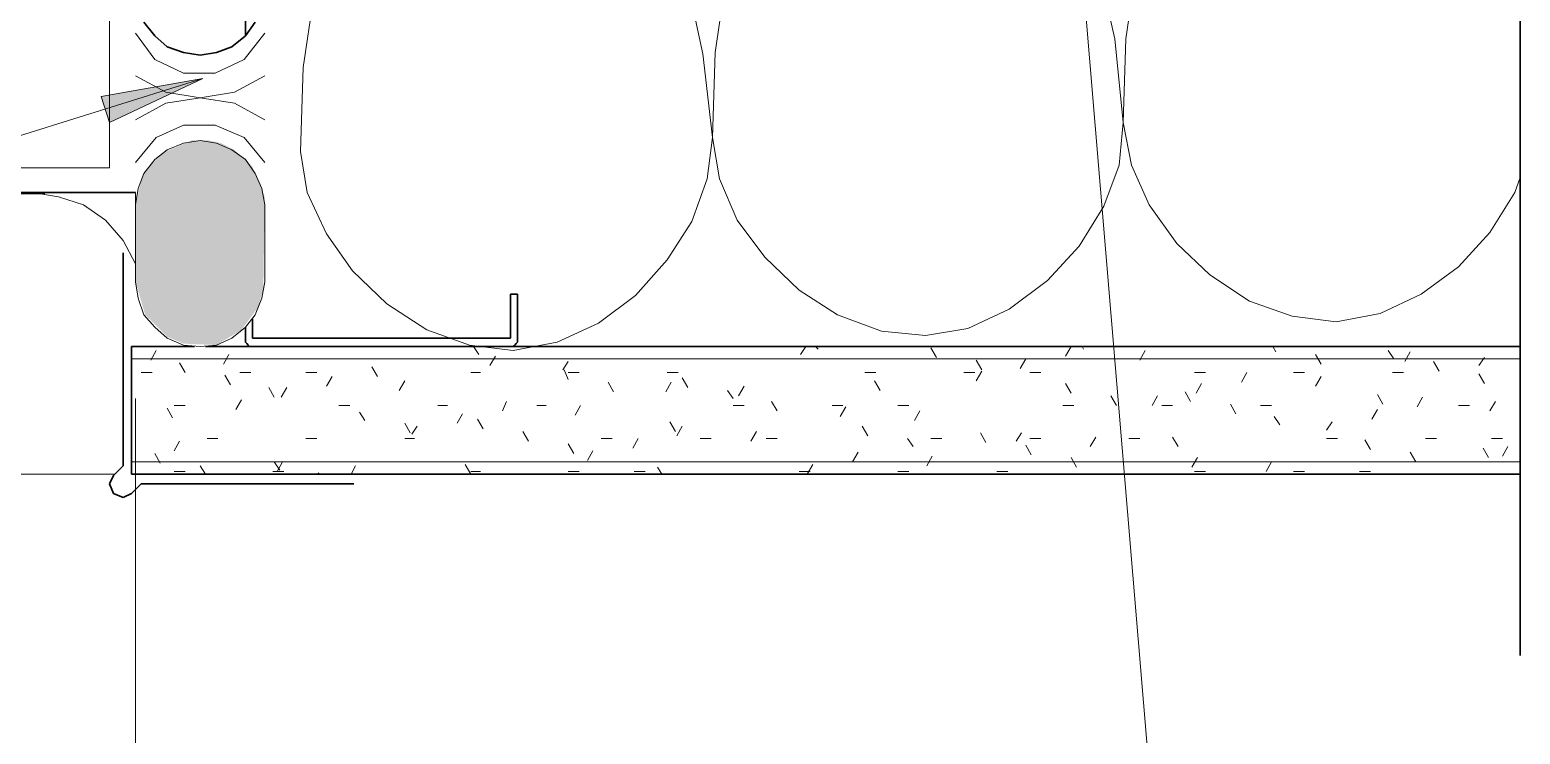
# Model space of a CAD drawing. Header units: inches. Extents: x -6061 to 13621, y -296 to 7483.
# Drawn here: x 1468.7 to 1555.6, y 7130 to 7171.1 of the extents above; entities that cross this region are included whole.
import ezdxf
from ezdxf.xclip import XClip

# ---------------------------------------------------------------- set-up
doc = ezdxf.new("R2010")
doc.units = ezdxf.units.IN
doc.header["$MEASUREMENT"] = 0
doc.header["$XCLIPFRAME"] = 0
doc.layers.get('0').update_dxf_attribs({"linetype": 'CONTINUOUS'})

# ---------------------------------------------------------------- blocks, each defined once
blk = doc.blocks.new('MF151160_15')
at = {"true_color": 0x7f7f7f}
blk.add_hatch(color=8, dxfattribs=at).paths.add_polyline_path([(659.7649852531031, 81.70333150712153), (662.6436518554266, 81.70333150712153), (662.6436518554266, 83.819998126477), (659.7649852531031, 83.819998126477)])
blk = doc.blocks.new('MF151148_14')
at = {"true_color": 0x7f7f7f}
blk.add_hatch(color=8, dxfattribs=at).paths.add_polyline_path([(662.6436518554266, 79.12099823150784), (666.6229850998149, 79.12099823150784), (666.6229850998149, 85.42866475718718), (662.6436518554266, 85.42866475718718)])

msp = doc.modelspace()

# ---------------------------------------------------------------- hatches: boundary and pattern name
at = {"true_color": 0x000007}
msp.add_hatch(color=7, dxfattribs=at).paths.add_polyline_path([(1478.807099844566, 7168.278256192552), (1472.880403011986, 7167.237079721964), (1473.360945998413, 7165.715360264951)])

# ---------------------------------------------------------------- linework, layer by layer
at = {"color": 7, "linetype": 'Continuous', "lineweight": 30, "true_color": 0x000007}
for p, q in [((1481.289905274431, 7187.499975649566), (1481.289905274431, 7170.761061622416)), ((1555.613887174883, 7187.179613658615), (1555.613887174883, 7143.690473387122)), ((1476.003932423751, 7170.761061622416), (1475.363208441851, 7171.561966599792)), ((1481.850538758594, 7171.561966599792), (1481.289905274431, 7170.761061622416)), ((1476.724746903389, 7170.120337640516), (1476.003932423751, 7170.761061622416)), ((1477.68583287624, 7169.799975649566), (1476.724746903389, 7170.120337640516)), ((1480.489000297055, 7170.120337640516), (1479.608004821942, 7169.799975649566)), ((1481.289905274431, 7170.761061622416), (1480.489000297055, 7170.120337640516)), ((1478.646918849091, 7169.639794654091), (1477.68583287624, 7169.799975649566)), ((1479.608004821942, 7169.799975649566), (1478.646918849091, 7169.639794654091)), ((1453.898955048186, 7161.630744880335), (1474.882665455426, 7161.630744880335)), ((1474.161850975788, 7145.692735830561), (1474.161850975788, 7158.106762979883)), ((1497.147823826466, 7155.704048047756), (1496.747371337779, 7155.704048047756)), ((1496.747371337779, 7155.704048047756), (1496.747371337779, 7153.141152120154)), ((1497.147823826466, 7153.061061622417), (1497.147823826466, 7155.704048047756)), ((1481.289905274431, 7153.781876102054), (1481.289905274431, 7153.061061622417)), ((1481.690357763118, 7153.141152120154), (1481.690357763118, 7154.26241908848)), ((1478.326556858141, 7152.660609133729), (1474.642393962213, 7152.660609133729)), ((1474.642393962213, 7152.660609133729), (1474.642393962213, 7145.212192844137)), ((1555.613887174883, 7152.660609133729), (1478.967280840041, 7152.660609133729)), ((1481.289905274431, 7153.061061622417), (1481.289905274431, 7152.980971124679)), ((1481.289905274431, 7152.980971124679), (1481.289905274431, 7152.900880626942)), ((1481.289905274431, 7152.900880626942), (1481.369995772167, 7152.820790129203)), ((1481.369995772167, 7152.820790129203), (1481.450086269905, 7152.740699631467)), ((1481.450086269905, 7152.740699631467), (1481.530176767643, 7152.660609133729)), ((1481.530176767643, 7152.660609133729), (1481.690357763118, 7152.660609133729)), ((1496.747371337779, 7153.141152120154), (1481.690357763118, 7153.141152120154)), ((1481.690357763118, 7152.660609133729), (1496.827461835516, 7152.660609133729)), ((1496.827461835516, 7152.660609133729), (1496.907552333254, 7152.660609133729)), ((1496.907552333254, 7152.660609133729), (1496.987642830991, 7152.740699631467)), ((1496.987642830991, 7152.740699631467), (1497.067733328729, 7152.820790129203)), ((1497.067733328729, 7152.820790129203), (1497.147823826466, 7152.900880626942)), ((1497.147823826466, 7152.980971124679), (1497.147823826466, 7153.061061622417)), ((1497.147823826466, 7152.900880626942), (1497.147823826466, 7152.980971124679)), ((1555.613887174883, 7145.212192844137), (1555.613887174883, 7152.660609133729)), ((1473.601217491625, 7145.132102346398), (1474.161850975788, 7145.692735830561)), ((1473.360945998413, 7144.651559359973), (1473.601217491625, 7145.132102346398)), ((1474.642393962213, 7145.212192844137), (1555.613887174883, 7145.212192844137)), ((1473.601217491625, 7144.09092587581), (1473.360945998413, 7144.651559359973)), ((1474.161850975788, 7143.850654382598), (1473.601217491625, 7144.09092587581)), ((1474.642393962213, 7144.09092587581), (1474.161850975788, 7143.850654382598)), ((1475.203027446376, 7144.651559359973), (1474.642393962213, 7144.09092587581)), ((1487.617054595697, 7144.651559359973), (1475.203027446376, 7144.651559359973)), ((1555.613887174883, 7143.690473387122), (1555.613887174883, 7134.640247142778))]:
    msp.add_line(p, q, dxfattribs=at)
at = {"color": 7, "linetype": 'Continuous', "lineweight": 9, "true_color": 0x000007}
for p, q in [((1473.360945998413, 7163.072373839611), (1473.360945998413, 7187.019432663141)), ((1529.424294414702, 7182.294093296625), (1535.991715229182, 7103.965586509295)), ((1531.987190342304, 7170.600880626941), (1530.865923373978, 7175.406310491195)), ((1533.348728803842, 7175.486400988932), (1532.627914324205, 7170.600880626941)), ((1507.960041021037, 7169.719885151829), (1506.918864550448, 7174.525315016082)), ((1509.401669980312, 7174.685496011557), (1508.680855500675, 7169.799975649566)), ((1485.374520659046, 7173.804500536444), (1484.653706179408, 7168.918980174453)), ((1474.882665455426, 7170.921242617892), (1476.003932423751, 7169.399523160878)), ((1481.209814776693, 7169.399523160878), (1482.411172242756, 7170.921242617892)), ((1532.467733328729, 7165.715360264951), (1531.987190342304, 7170.600880626941)), ((1532.627914324205, 7170.600880626941), (1532.467733328729, 7165.715360264951)), ((1476.003932423751, 7169.399523160878), (1477.68583287624, 7168.598618183502)), ((1479.527914324204, 7168.598618183502), (1481.209814776693, 7169.399523160878)), ((1508.5206745052, 7164.834364789837), (1507.960041021037, 7169.719885151829)), ((1508.680855500675, 7169.799975649566), (1508.5206745052, 7164.834364789837)), ((1478.807099844566, 7168.278256192552), (1386.703027446376, 7139.605858002507)), ((1474.882665455426, 7168.438437188027), (1476.644656405651, 7167.477351215177)), ((1477.68583287624, 7168.598618183502), (1479.527914324204, 7168.598618183502)), ((1480.64918129253, 7167.477351215177), (1482.411172242756, 7168.438437188027)), ((1484.653706179408, 7168.918980174453), (1484.493525183932, 7164.033459812462)), ((1476.644656405651, 7167.477351215177), (1478.646918849091, 7167.156989224227)), ((1478.646918849091, 7167.156989224227), (1480.64918129253, 7167.477351215177)), ((1474.882665455426, 7165.875541260426), (1476.644656405651, 7166.836627233276)), ((1476.644656405651, 7166.836627233276), (1478.646918849091, 7167.156989224227)), ((1478.646918849091, 7167.156989224227), (1480.64918129253, 7166.836627233276)), ((1480.64918129253, 7166.836627233276), (1482.411172242756, 7165.875541260426)), ((1532.227461835517, 7163.232554835086), (1532.467733328729, 7165.715360264951)), ((1532.467733328729, 7165.715360264951), (1532.948276315155, 7163.232554835086)), ((1474.882665455426, 7163.392735830562), (1476.084022921489, 7164.834364789837)), ((1476.084022921489, 7164.834364789837), (1477.68583287624, 7165.555179269476)), ((1477.68583287624, 7165.555179269476), (1479.527914324204, 7165.555179269476)), ((1479.527914324204, 7165.555179269476), (1481.209814776693, 7164.834364789837)), ((1481.209814776693, 7164.834364789837), (1482.411172242756, 7163.392735830562)), ((1508.200312514249, 7162.431649857711), (1508.5206745052, 7164.834364789837)), ((1508.5206745052, 7164.834364789837), (1508.921126993888, 7162.431649857711)), ((1476.724746903389, 7164.1135503102), (1476.003932423751, 7163.552916826036)), ((1477.68583287624, 7164.514002798887), (1476.724746903389, 7164.1135503102)), ((1478.646918849091, 7164.674183794362), (1477.68583287624, 7164.514002798887)), ((1479.608004821942, 7164.514002798887), (1478.646918849091, 7164.674183794362)), ((1480.489000297055, 7164.1135503102), (1479.608004821942, 7164.514002798887)), ((1481.289905274431, 7163.552916826036), (1480.489000297055, 7164.1135503102)), ((1484.493525183932, 7164.033459812462), (1484.89397767262, 7161.630744880335)), ((1455.340584007462, 7163.072373839611), (1473.360945998413, 7163.072373839611)), ((1476.003932423751, 7163.552916826036), (1475.363208441851, 7162.752011848661)), ((1481.850538758594, 7162.752011848661), (1481.289905274431, 7163.552916826036)), ((1531.346466360403, 7160.82983990296), (1532.227461835517, 7163.232554835086)), ((1532.948276315155, 7163.232554835086), (1533.989452785742, 7160.909930400697)), ((1475.363208441851, 7162.752011848661), (1475.0428464509, 7161.871016373548)), ((1482.250991247281, 7161.871016373548), (1481.850538758594, 7162.752011848661)), ((1507.319317039136, 7159.948844427847), (1508.200312514249, 7162.431649857711)), ((1508.921126993888, 7162.431649857711), (1509.962303464476, 7160.028934925585)), ((1555.293525183933, 7161.630744880335), (1555.613887174883, 7162.511740355448)), ((1469.596692604748, 7161.550654382598), (1399.837869075335, 7161.550654382598)), ((1474.882665455426, 7161.630744880335), (1468.875878125109, 7161.630744880335)), ((1468.875878125109, 7161.630744880335), (1470.397597582123, 7161.390473387123)), ((1470.397597582123, 7161.390473387123), (1471.839226541399, 7160.909930400697)), ((1475.0428464509, 7161.871016373548), (1474.882665455426, 7160.909930400697)), ((1474.882665455426, 7157.466038997983), (1474.882665455426, 7161.630744880335)), ((1482.411172242756, 7160.909930400697), (1482.250991247281, 7161.871016373548)), ((1484.89397767262, 7161.630744880335), (1486.015244640947, 7159.228029948209)), ((1553.851896224656, 7159.308120445946), (1555.293525183933, 7161.630744880335)), ((1471.839226541399, 7160.909930400697), (1473.1206745052, 7160.028934925585)), ((1474.882665455426, 7160.909930400697), (1474.882665455426, 7156.424862527394)), ((1482.411172242756, 7156.424862527394), (1482.411172242756, 7160.909930400697)), ((1529.904837401127, 7158.50721546857), (1531.346466360403, 7160.82983990296)), ((1533.989452785742, 7160.909930400697), (1535.591262740494, 7158.667396464046)), ((1473.1206745052, 7160.028934925585), (1474.161850975788, 7158.827577459521)), ((1505.87768807986, 7157.706310491195), (1507.319317039136, 7159.948844427847)), ((1509.962303464476, 7160.028934925585), (1511.564113419226, 7157.86649148667)), ((1474.161850975788, 7158.827577459521), (1474.882665455426, 7157.466038997983)), ((1486.015244640947, 7159.228029948209), (1487.53696409796, 7157.065586509295)), ((1552.009814776693, 7157.305858002507), (1553.851896224656, 7159.308120445946)), ((1511.564113419226, 7157.86649148667), (1513.566375862665, 7155.944319540969)), ((1528.062755953163, 7156.504953025132), (1529.904837401127, 7158.50721546857)), ((1535.591262740494, 7158.667396464046), (1537.513434686195, 7156.825315016082)), ((1487.53696409796, 7157.065586509295), (1489.539226541398, 7155.143414563593)), ((1504.035606631896, 7155.623957550019), (1505.87768807986, 7157.706310491195)), ((1549.847371337779, 7155.704048047756), (1552.009814776693, 7157.305858002507)), ((1474.882665455426, 7156.424862527394), (1475.0428464509, 7155.463776554544)), ((1482.250991247281, 7155.463776554544), (1482.411172242756, 7156.424862527394)), ((1525.820222016511, 7154.823052572643), (1528.062755953163, 7156.504953025132)), ((1537.513434686195, 7156.825315016082), (1539.836059120584, 7155.303595559069)), ((1475.0428464509, 7155.463776554544), (1475.363208441851, 7154.502690581693)), ((1481.850538758594, 7154.502690581693), (1482.250991247281, 7155.463776554544)), ((1501.873163192982, 7154.022147595268), (1504.035606631896, 7155.623957550019)), ((1513.566375862665, 7155.944319540969), (1515.808909799317, 7154.502690581693)), ((1539.836059120584, 7155.303595559069), (1542.318864550449, 7154.422600083955)), ((1547.444656405652, 7154.58278107943), (1549.847371337779, 7155.704048047756)), ((1475.363208441851, 7154.502690581693), (1476.003932423751, 7153.781876102054)), ((1481.289905274431, 7153.781876102054), (1481.850538758594, 7154.502690581693)), ((1489.539226541398, 7155.143414563593), (1491.861850975788, 7153.621695106579)), ((1515.808909799317, 7154.502690581693), (1518.371805726919, 7153.541604608842)), ((1523.417507084385, 7153.701785604318), (1525.820222016511, 7154.823052572643)), ((1542.318864550449, 7154.422600083955), (1544.881760478051, 7154.102238093005)), ((1544.881760478051, 7154.102238093005), (1547.444656405652, 7154.58278107943)), ((1476.003932423751, 7153.781876102054), (1476.724746903389, 7153.141152120154)), ((1480.489000297055, 7153.141152120154), (1481.289905274431, 7153.781876102054)), ((1491.861850975788, 7153.621695106579), (1494.344656405652, 7152.740699631467)), ((1499.470448260856, 7152.900880626942), (1501.873163192982, 7154.022147595268)), ((1518.371805726919, 7153.541604608842), (1520.934701654521, 7153.30133311563)), ((1520.934701654521, 7153.30133311563), (1523.417507084385, 7153.701785604318)), ((1476.724746903389, 7153.141152120154), (1477.68583287624, 7152.740699631467)), ((1477.68583287624, 7152.740699631467), (1478.646918849091, 7152.660609133729)), ((1478.646918849091, 7152.660609133729), (1479.608004821942, 7152.740699631467)), ((1479.608004821942, 7152.740699631467), (1480.489000297055, 7153.141152120154)), ((1494.344656405652, 7152.740699631467), (1496.907552333254, 7152.420337640516)), ((1494.905289889815, 7152.180066147303), (1494.584927898864, 7152.660609133729)), ((1496.907552333254, 7152.420337640516), (1499.470448260856, 7152.900880626942)), ((1513.966828351353, 7152.660609133729), (1513.646466360403, 7152.180066147303)), ((1514.687642830992, 7152.500428138254), (1514.527461835516, 7152.660609133729)), ((1529.424294414702, 7152.660609133729), (1529.103932423752, 7152.099975649567)), ((1530.14510889434, 7152.500428138254), (1530.065018396603, 7152.660609133729)), ((1541.357778577598, 7152.340247142779), (1541.197597582122, 7152.660609133729)), ((1474.642393962213, 7151.939794654091), (1555.613887174883, 7151.939794654091)), ((1476.084022921489, 7152.420337640516), (1475.763660930539, 7151.859704156353)), ((1480.32881930158, 7152.180066147303), (1480.00845731063, 7151.61943266314)), ((1495.866375862665, 7152.099975649567), (1495.546013871715, 7151.539342165403)), ((1500.111172242756, 7151.779613658616), (1499.790810251806, 7151.29907067219)), ((1521.575425636422, 7152.019885151828), (1521.255063645471, 7152.580518635991)), ((1524.21841206176, 7151.29907067219), (1523.89805007081, 7151.859704156353)), ((1526.781307989362, 7151.939794654091), (1526.460945998412, 7151.379161169928)), ((1533.74918129253, 7152.420337640516), (1533.42881930158, 7151.859704156353)), ((1544.000765002937, 7151.61943266314), (1543.680403011987, 7152.180066147303)), ((1548.245561383028, 7151.939794654091), (1547.925199392077, 7152.420337640516)), ((1549.206647355879, 7152.340247142779), (1548.886285364928, 7151.779613658616)), ((1550.888547808367, 7151.218980174453), (1550.568185817417, 7151.779613658616)), ((1553.531534233706, 7152.019885151828), (1553.211172242756, 7151.539342165403)), ((1475.203027446376, 7151.138889676716), (1475.843751428277, 7151.138889676716)), ((1477.765923373978, 7151.138889676716), (1477.445561383028, 7151.699523160878)), ((1480.408909799317, 7150.418075197077), (1480.088547808367, 7150.97870868124)), ((1480.96954328348, 7151.138889676716), (1481.610267265381, 7151.138889676716)), ((1484.813887174882, 7151.138889676716), (1485.454611156783, 7151.138889676716)), ((1486.335606631897, 7150.898618183503), (1486.015244640947, 7150.33798469934)), ((1488.978593057236, 7150.898618183503), (1488.658231066285, 7151.459251667666)), ((1494.42474690339, 7151.138889676716), (1494.985380387552, 7151.138889676716)), ((1500.111172242756, 7150.738437188028), (1499.870900749544, 7151.29907067219)), ((1500.111172242756, 7151.138889676716), (1500.751896224657, 7151.138889676716)), ((1505.87768807986, 7151.138889676716), (1506.518412061761, 7151.138889676716)), ((1517.410719754068, 7151.138889676716), (1518.051443735969, 7151.138889676716)), ((1523.177235591173, 7151.138889676716), (1523.817959573073, 7151.138889676716)), ((1524.21841206176, 7151.218980174453), (1523.89805007081, 7150.658346690289)), ((1527.021579482575, 7151.138889676716), (1527.662303464475, 7151.138889676716)), ((1536.632439211082, 7151.138889676716), (1537.273163192982, 7151.138889676716)), ((1539.675878125109, 7151.138889676716), (1539.355516134159, 7150.578256192553)), ((1542.398955048186, 7151.138889676716), (1543.039679030087, 7151.138889676716)), ((1544.000765002937, 7150.898618183503), (1543.680403011987, 7150.33798469934)), ((1548.16547088529, 7151.138889676716), (1548.80619486719, 7151.138889676716)), ((1553.531534233706, 7150.498165694815), (1553.211172242756, 7151.058799178978)), ((1482.971805726919, 7149.697260717439), (1482.651443735969, 7150.257894201602)), ((1483.692620206557, 7150.257894201602), (1483.372258215607, 7149.697260717439)), ((1490.580403011987, 7150.658346690289), (1490.260041021036, 7150.097713206127)), ((1502.754158668095, 7150.017622708389), (1502.433796677145, 7150.578256192553)), ((1506.117959573073, 7150.578256192553), (1505.797597582123, 7150.017622708389)), ((1507.079045545924, 7150.257894201602), (1506.758683554974, 7150.818527685765)), ((1509.722031971263, 7149.617170219702), (1509.401669980312, 7150.097713206127)), ((1510.362755953163, 7150.33798469934), (1510.042393962213, 7149.777351215177)), ((1518.291715229181, 7150.097713206127), (1517.971353238231, 7150.658346690289)), ((1529.424294414702, 7149.937532210653), (1529.103932423752, 7150.498165694815)), ((1536.39216771787, 7149.456989224226), (1536.071805726919, 7150.017622708389)), ((1537.03289169977, 7150.498165694815), (1536.71252970882, 7149.937532210653)), ((1474.882665455426, 7109.812192844136), (1474.882665455426, 7149.617170219702)), ((1477.125199392078, 7149.216717731014), (1477.765923373978, 7149.216717731014)), ((1481.049633781217, 7149.537079721965), (1480.729271790267, 7148.976446237802)), ((1486.736059120584, 7149.216717731014), (1487.376783102484, 7149.216717731014)), ((1492.502574957688, 7149.216717731014), (1493.063208441851, 7149.216717731014)), ((1496.507099844566, 7149.456989224226), (1496.266828351354, 7148.896355740064)), ((1498.269090794793, 7149.216717731014), (1498.829724278955, 7149.216717731014)), ((1500.831986722395, 7149.216717731014), (1500.511624731444, 7148.656084246851)), ((1509.722031971263, 7149.216717731014), (1510.362755953163, 7149.216717731014)), ((1512.284927898865, 7148.896355740064), (1511.964565907914, 7149.456989224226)), ((1515.488547808367, 7149.216717731014), (1516.129271790267, 7149.216717731014)), ((1516.289452785742, 7149.136627233277), (1515.969090794792, 7148.575993749114)), ((1519.33289169977, 7149.216717731014), (1519.97361568167, 7149.216717731014)), ((1528.943751428276, 7149.216717731014), (1529.584475410176, 7149.216717731014)), ((1532.067280840041, 7149.216717731014), (1531.74691884909, 7149.777351215177)), ((1534.469995772168, 7149.777351215177), (1534.149633781218, 7149.216717731014)), ((1534.710267265381, 7149.216717731014), (1535.350991247281, 7149.216717731014)), ((1539.035154143208, 7148.736174744588), (1538.714792152258, 7149.296808228752)), ((1540.476783102485, 7149.216717731014), (1541.117507084386, 7149.216717731014)), ((1547.604837401127, 7149.296808228752), (1547.284475410177, 7149.857441712914)), ((1549.927461835516, 7149.697260717439), (1549.607099844566, 7149.136627233277)), ((1552.009814776693, 7149.216717731014), (1552.650538758593, 7149.216717731014)), ((1554.172258215607, 7149.456989224226), (1553.851896224656, 7148.896355740064)), ((1477.04510889434, 7148.495903251376), (1476.724746903389, 7149.056536735538)), ((1488.257778577597, 7148.335722255901), (1487.937416586647, 7148.816265242326)), ((1493.944203916964, 7148.736174744588), (1493.623841926014, 7148.175541260426)), ((1495.145561383028, 7147.855179269475), (1494.825199392078, 7148.415812753638)), ((1506.358231066286, 7147.694998274), (1506.037869075335, 7148.255631758163)), ((1520.614339663571, 7148.896355740064), (1520.293977672621, 7148.335722255901)), ((1541.59805007081, 7148.095450762688), (1541.27768807986, 7148.575993749114)), ((1544.641488984837, 7148.255631758163), (1544.321126993887, 7147.775088771738)), ((1547.284475410177, 7148.976446237802), (1546.964113419227, 7148.415812753638)), ((1490.900765002937, 7147.614907776263), (1490.580403011987, 7148.175541260426)), ((1491.301217491625, 7148.015360264951), (1490.980855500675, 7147.534817278525)), ((1497.788547808367, 7147.134364789837), (1497.468185817417, 7147.694998274)), ((1506.758683554974, 7148.015360264951), (1506.438321564023, 7147.454726780787)), ((1511.083570432801, 7147.694998274), (1510.763208441851, 7147.134364789837)), ((1517.570900749543, 7147.454726780787), (1517.250538758593, 7148.015360264951)), ((1524.458683554974, 7147.0542742921), (1524.138321564023, 7147.614907776263)), ((1526.54103649615, 7147.614907776263), (1526.2206745052, 7147.134364789837)), ((1477.445561383028, 7147.134364789837), (1477.125199392078, 7146.573731305675)), ((1479.047371337779, 7147.294545785312), (1479.68809531968, 7147.294545785312)), ((1484.813887174882, 7147.294545785312), (1485.454611156783, 7147.294545785312)), ((1490.580403011987, 7147.294545785312), (1491.141036496149, 7147.294545785312)), ((1500.431534233707, 7146.4135503102), (1500.111172242756, 7146.974183794363)), ((1501.552801202032, 7146.573731305675), (1501.232439211082, 7146.013097821512)), ((1502.033344188458, 7147.294545785312), (1502.674068170358, 7147.294545785312)), ((1504.195787627372, 7147.294545785312), (1503.875425636421, 7146.73391230115)), ((1507.799860025561, 7147.294545785312), (1508.440584007462, 7147.294545785312)), ((1511.644203916964, 7147.294545785312), (1512.284927898865, 7147.294545785312)), ((1520.213887174883, 7146.814002798887), (1519.893525183932, 7147.294545785312)), ((1521.255063645471, 7147.294545785312), (1521.895787627372, 7147.294545785312)), ((1527.101669980313, 7146.333459812462), (1526.781307989362, 7146.894093296624)), ((1527.021579482575, 7147.294545785312), (1527.662303464475, 7147.294545785312)), ((1530.865923373978, 7147.374636283051), (1530.545561383027, 7146.814002798887)), ((1532.788095319679, 7147.294545785312), (1533.42881930158, 7147.294545785312)), ((1535.671353238231, 7146.814002798887), (1535.350991247281, 7147.374636283051)), ((1544.321126993887, 7147.294545785312), (1544.961850975787, 7147.294545785312)), ((1546.884022921489, 7146.653821803412), (1546.563660930539, 7147.214455287575)), ((1550.087642830991, 7147.294545785312), (1550.728366812892, 7147.294545785312)), ((1553.771805726919, 7146.173278816987), (1553.451443735968, 7146.73391230115)), ((1553.931986722394, 7147.294545785312), (1554.572710704295, 7147.294545785312)), ((1554.893072695245, 7146.814002798887), (1554.572710704295, 7146.253369314724)), ((1474.642393962213, 7145.933007323774), (1555.613887174883, 7145.933007323774)), ((1476.324294414702, 7145.852916826037), (1476.003932423751, 7146.4135503102)), ((1478.967280840041, 7145.212192844137), (1478.646918849091, 7145.692735830561)), ((1483.292167717869, 7145.452464337349), (1482.971805726919, 7145.933007323774)), ((1483.452348713345, 7145.933007323774), (1483.131986722394, 7145.372373839611)), ((1487.697145093435, 7145.692735830561), (1487.456873600222, 7145.212192844137)), ((1494.42474690339, 7145.212192844137), (1494.10438491244, 7145.772826328299)), ((1514.367280840042, 7145.772826328299), (1514.046918849092, 7145.212192844137)), ((1517.01026726538, 7146.493640807937), (1516.68990527443, 7145.933007323774)), ((1521.335154143208, 7146.253369314724), (1521.014792152258, 7145.692735830561)), ((1529.744656405652, 7145.612645332824), (1529.424294414702, 7146.173278816987)), ((1536.792620206557, 7146.173278816987), (1536.472258215606, 7145.612645332824)), ((1541.117507084386, 7145.933007323774), (1540.797145093435, 7145.372373839611)), ((1549.527009346828, 7145.933007323774), (1549.206647355879, 7146.493640807937)), ((1473.681307989363, 7145.212192844137), (1399.837869075335, 7145.212192844137)), ((1477.125199392078, 7145.372373839611), (1477.765923373978, 7145.372373839611)), ((1482.891715229182, 7145.372373839611), (1483.532439211082, 7145.372373839611)), ((1485.614792152259, 7145.212192844137), (1485.534701654521, 7145.292283341873)), ((1494.42474690339, 7145.372373839611), (1494.985380387552, 7145.372373839611)), ((1500.111172242756, 7145.372373839611), (1500.751896224657, 7145.372373839611)), ((1503.955516134159, 7145.372373839611), (1504.59624011606, 7145.372373839611)), ((1505.55732608891, 7145.212192844137), (1505.317054595697, 7145.612645332824)), ((1513.566375862665, 7145.372373839611), (1514.207099844566, 7145.372373839611)), ((1519.33289169977, 7145.372373839611), (1519.97361568167, 7145.372373839611)), ((1525.099407536874, 7145.372373839611), (1525.740131518774, 7145.372373839611)), ((1536.632439211082, 7145.372373839611), (1537.273163192982, 7145.372373839611)), ((1542.398955048186, 7145.372373839611), (1543.039679030087, 7145.372373839611)), ((1546.243298939588, 7145.372373839611), (1546.884022921489, 7145.372373839611))]:
    msp.add_line(p, q, dxfattribs=at)
msp.add_lwpolyline([(1478.807099844566, 7168.278256192552), (1472.880403011986, 7167.237079721964), (1473.360945998413, 7165.715360264951)], close=True, dxfattribs=at)

# ---------------------------------------------------------------- block references
at = {"color": 7, "true_color": 0xffffff}
ref = msp.add_blockref('MF151148_14', (221.2261043694525, 7003.051559359973), dxfattribs=dict(at, xscale=1.8919015636469, yscale=1.8919015636469, zscale=1.8919015636469))
XClip(ref).set_block_clipping_path([(664.3793184832981, 85.42866475718718), (663.4903185031687, 85.04766476570319), (662.8976518497492, 84.45499811228365), (662.6436518554266, 83.48133146738013), (662.6436518554266, 81.06833152131489), (662.9399851821363, 80.05233154402426), (663.61731850033, 79.3749982258305), (664.1253184889754, 79.16333156389496), (665.1413184662661, 79.12099823150784), (665.903318449234, 79.58666488776605), (666.4113184378793, 80.26399820595981), (666.5806517674278, 80.85666485937934), (666.6229850998149, 83.69299812931568), (666.2419851083309, 84.6243314418321), (665.6916517872985, 85.13233143047741), (665.2683184634274, 85.34399809241296), (664.8873184719433, 85.42866475718718)])
ref = msp.add_blockref('MF151160_15', (221.2261043694525, 7003.051559359973), dxfattribs=dict(at, xscale=1.8919015636469, yscale=1.8919015636469, zscale=1.8919015636469))
XClip(ref).set_block_clipping_path([(659.7649852531031, 83.819998126477), (661.1619852218778, 83.39666480260591), (662.0086518696199, 82.71933148441217), (662.6013185230395, 81.70333150712153), (662.6436518554266, 83.819998126477)])

doc.saveas('drawing.dxf')
